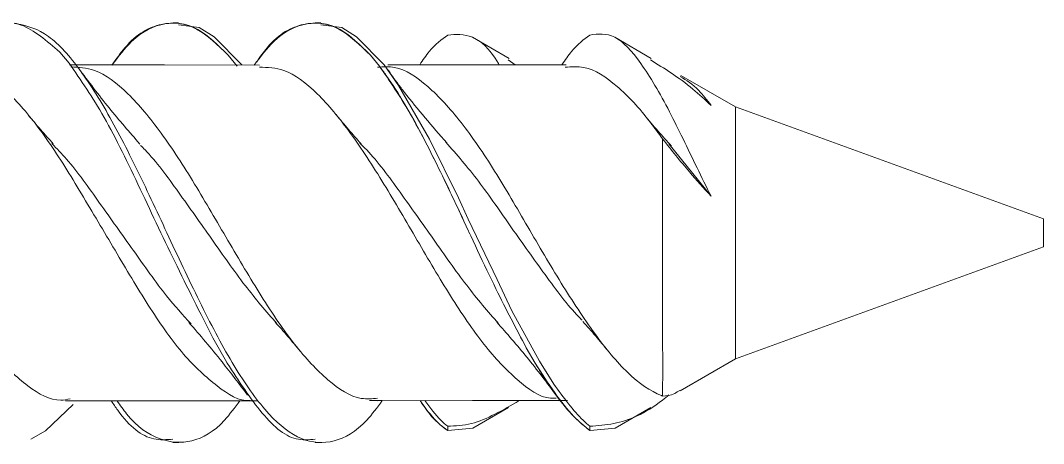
# Model space of a CAD drawing. Header units: inches. Extents: x -22 to 145, y -20 to 61.
# Drawn here: x 22.9041 to 23.1194, y 8.1188 to 8.2079 of the extents above; entities that cross this region are included whole.
import ezdxf

# ---------------------------------------------------------------- set-up
doc = ezdxf.new("R2010")
doc.units = ezdxf.units.IN
doc.header["$MEASUREMENT"] = 0
doc.layers.add('M-DET-THIN', color=9, linetype='Continuous')

# ---------------------------------------------------------------- blocks, each defined once
blk = doc.blocks.new('block 247')
at = {"lineweight": 0}
blk.add_open_spline([(4.64407, 7.18684), (4.64619, 7.18443), (4.64832, 7.182), (4.65039, 7.17945), (4.65254, 7.17682), (4.65464, 7.17404), (4.65674, 7.17125)], degree=3, knots=[0, 0, 0, 0, 1, 1, 1, 2, 2, 2, 2], dxfattribs=at)
blk = doc.blocks.new('block 259')
at = {"lineweight": 0}
blk.add_lwpolyline([(4.60702, 7.24984), (4.60589, 7.24984)], dxfattribs=at)
blk = doc.blocks.new('block 260')
at = {"lineweight": 0}
blk.add_open_spline([(4.63355, 7.22458), (4.63051, 7.22809), (4.62744, 7.23161), (4.62465, 7.23522), (4.62416, 7.23584), (4.6237, 7.23645), (4.62325, 7.23705), (4.62289, 7.23756), (4.62251, 7.23806), (4.62218, 7.2385), (4.62191, 7.2389), (4.62164, 7.23928), (4.62148, 7.23954), (4.62129, 7.2398), (4.62118, 7.23995), (4.62107, 7.24009)], degree=3, knots=[0, 0, 0, 0, 1, 1, 1, 2, 2, 2, 3, 3, 3, 4, 4, 4, 5, 5, 5, 5], dxfattribs=at)
blk = doc.blocks.new('block 267')
at = {"lineweight": 0}
blk.add_open_spline([(4.56896, 7.22434), (4.56679, 7.22684), (4.56462, 7.22932), (4.56249, 7.23195), (4.56029, 7.23465), (4.55815, 7.23751), (4.55602, 7.24035)], degree=3, knots=[0, 0, 0, 0, 1, 1, 1, 2, 2, 2, 2], dxfattribs=at)
blk = doc.blocks.new('block 268')
at = {"lineweight": 0}
blk.add_lwpolyline([(4.60585, 7.16144), (4.60707, 7.16144)], dxfattribs=at)
blk = doc.blocks.new('block 280')
at = {"lineweight": 0}
blk.add_open_spline([(4.57928, 7.18678), (4.58163, 7.18405), (4.58399, 7.18132), (4.58627, 7.17844), (4.58807, 7.17617), (4.58986, 7.1738), (4.59164, 7.17145)], degree=3, knots=[0, 0, 0, 0, 1, 1, 1, 2, 2, 2, 2], dxfattribs=at)
blk = doc.blocks.new('block 281')
at = {"lineweight": 0}
blk.add_lwpolyline([(4.68265, 7.17237), (4.69431, 7.17911)], dxfattribs=at)
blk = doc.blocks.new('block 282')
at = {"lineweight": 0}
blk.add_lwpolyline([(4.669, 7.16449), (4.6765, 7.16883)], dxfattribs=at)
blk = doc.blocks.new('block 283')
at = {"lineweight": 0}
blk.add_lwpolyline([(4.6766, 7.24238), (4.66889, 7.24682)], dxfattribs=at)
blk = doc.blocks.new('block 284')
at = {"lineweight": 0}
blk.add_lwpolyline([(4.69431, 7.23216), (4.68282, 7.23879)], dxfattribs=at)
blk = doc.blocks.new('block 285')
at = {"lineweight": 0}
blk.add_lwpolyline([(4.65869, 7.24103), (4.63881, 7.24102), (4.62118, 7.24102)], dxfattribs=at)
blk = doc.blocks.new('block 293')
at = {"lineweight": 0}
blk.add_lwpolyline([(4.55411, 7.17026), (4.57395, 7.17026), (4.59381, 7.17025)], dxfattribs=at)
blk = doc.blocks.new('block 298')
at = {"lineweight": 0}
blk.add_open_spline([(4.66221, 7.18694), (4.66309, 7.18595), (4.66398, 7.18496), (4.66485, 7.18392), (4.66575, 7.18288), (4.66663, 7.18182), (4.66751, 7.18075)], degree=3, knots=[0, 0, 0, 0, 1, 1, 1, 2, 2, 2, 2], dxfattribs=at)
blk = doc.blocks.new('block 299')
at = {"lineweight": 0}
blk.add_open_spline([(4.68084, 7.22388), (4.67991, 7.22492), (4.67896, 7.22598), (4.67801, 7.22706), (4.67707, 7.22815), (4.67614, 7.22929), (4.6752, 7.23041)], degree=3, knots=[0, 0, 0, 0, 1, 1, 1, 2, 2, 2, 2], dxfattribs=at)
blk = doc.blocks.new('block 300')
at = {"lineweight": 0}
blk.add_open_spline([(4.55074, 7.22437), (4.54985, 7.22536), (4.54897, 7.22635), (4.5481, 7.22735), (4.5472, 7.22838), (4.54632, 7.22944), (4.54544, 7.23049)], degree=3, knots=[0, 0, 0, 0, 1, 1, 1, 2, 2, 2, 2], dxfattribs=at)
blk = doc.blocks.new('block 307')
at = {"lineweight": 0}
blk.add_open_spline([(4.61554, 7.22438), (4.61464, 7.22537), (4.61377, 7.22636), (4.61289, 7.22739), (4.61201, 7.22841), (4.61114, 7.22947), (4.61026, 7.23054)], degree=3, knots=[0, 0, 0, 0, 1, 1, 1, 2, 2, 2, 2], dxfattribs=at)
blk = doc.blocks.new('block 308')
at = {"lineweight": 0}
blk.add_lwpolyline([(4.61901, 7.17027), (4.63897, 7.17029), (4.65893, 7.17031)], dxfattribs=at)
blk = doc.blocks.new('block 316')
at = {"lineweight": 0}
blk.add_lwpolyline([(4.59415, 7.24097), (4.57417, 7.24099), (4.55419, 7.24099)], dxfattribs=at)
blk = doc.blocks.new('block 317')
at = {"lineweight": 0}
blk.add_open_spline([(4.59742, 7.18686), (4.59831, 7.18588), (4.59918, 7.18489), (4.60006, 7.18387), (4.60094, 7.18285), (4.60181, 7.18179), (4.60269, 7.18074)], degree=3, knots=[0, 0, 0, 0, 1, 1, 1, 2, 2, 2, 2], dxfattribs=at)
blk = doc.blocks.new('block 323')
at = {"lineweight": 0}
blk.add_lwpolyline([(4.69431, 7.17911), (4.75914, 7.20268)], dxfattribs=at)
blk = doc.blocks.new('block 324')
at = {"lineweight": 0}
blk.add_lwpolyline([(4.75914, 7.20858), (4.69431, 7.23216)], dxfattribs=at)
blk = doc.blocks.new('block 335')
at = {"lineweight": 0}
blk.add_lwpolyline([(4.57707, 7.24984), (4.57596, 7.24984)], dxfattribs=at)
blk = doc.blocks.new('block 336')
at = {"lineweight": 0}
blk.add_lwpolyline([(4.5759, 7.16144), (4.57714, 7.16144)], dxfattribs=at)
blk = doc.blocks.new('block 345')
at = {"lineweight": 0}
blk.add_lwpolyline([(4.62875, 7.24103), (4.62118, 7.24103)], dxfattribs=at)
blk = doc.blocks.new('block 359')
at = {"lineweight": 0}
blk.add_lwpolyline([(4.55333, 7.17025), (4.56386, 7.17025)], dxfattribs=at)
blk = doc.blocks.new('block 360')
at = {"lineweight": 0}
blk.add_lwpolyline([(4.63905, 7.16449), (4.64654, 7.16883)], dxfattribs=at)
blk = doc.blocks.new('block 361')
at = {"lineweight": 0}
blk.add_lwpolyline([(4.64666, 7.24238), (4.63897, 7.24682)], dxfattribs=at)
blk = doc.blocks.new('block 362')
at = {"lineweight": 0}
blk.add_lwpolyline([(4.6173, 7.17031), (4.61998, 7.17031)], dxfattribs=at)
blk = doc.blocks.new('block 787')
at = {"lineweight": 0}
blk.add_open_spline([(4.59302, 7.24097), (4.5944, 7.24277), (4.59577, 7.24456), (4.59714, 7.24591), (4.59949, 7.24821), (4.60184, 7.24925), (4.60417, 7.24963), (4.60639, 7.24998), (4.6086, 7.24974), (4.61083, 7.24855), (4.61305, 7.24735), (4.61526, 7.24521), (4.61749, 7.24305)], degree=3, knots=[0, 0, 0, 0, 1, 1, 1, 2, 2, 2, 3, 3, 3, 4, 4, 4, 4], dxfattribs=at)
blk = doc.blocks.new('block 788')
at = {"lineweight": 0}
blk.add_lwpolyline([(4.61749, 7.24305), (4.61937, 7.24075)], dxfattribs=at)
blk = doc.blocks.new('block 789')
at = {"lineweight": 0}
blk.add_open_spline([(4.61937, 7.24075), (4.62152, 7.23762), (4.62366, 7.23449), (4.6258, 7.2308), (4.62796, 7.22711), (4.6301, 7.22287), (4.63225, 7.21846), (4.63428, 7.21424), (4.63631, 7.20988), (4.63836, 7.20551)], degree=3, knots=[0, 0, 0, 0, 1, 1, 1, 2, 2, 2, 3, 3, 3, 3], dxfattribs=at)
blk = doc.blocks.new('block 790')
at = {"lineweight": 0}
blk.add_lwpolyline([(4.65029, 7.18141), (4.65216, 7.17817)], dxfattribs=at)
blk = doc.blocks.new('block 791')
at = {"lineweight": 0}
blk.add_open_spline([(4.65216, 7.17817), (4.65487, 7.17396), (4.6576, 7.16976), (4.66031, 7.16698), (4.66145, 7.16581), (4.66257, 7.16489), (4.66371, 7.16397)], degree=3, knots=[0, 0, 0, 0, 1, 1, 1, 2, 2, 2, 2], dxfattribs=at)
blk = doc.blocks.new('block 792')
at = {"lineweight": 0}
blk.add_lwpolyline([(4.66898, 7.16451), (4.66371, 7.16397)], dxfattribs=at)
blk = doc.blocks.new('block 796')
at = {"lineweight": 0}
blk.add_open_spline([(4.61524, 7.22455), (4.61573, 7.22406), (4.61621, 7.22359), (4.6167, 7.22308), (4.61904, 7.22065), (4.6214, 7.21743), (4.62373, 7.21418), (4.62606, 7.21092), (4.62841, 7.20762), (4.63075, 7.20429), (4.63309, 7.20096), (4.63541, 7.19762), (4.63775, 7.19458), (4.63998, 7.19168), (4.6422, 7.1891), (4.64443, 7.18652)], degree=3, knots=[0, 0, 0, 0, 1, 1, 1, 2, 2, 2, 3, 3, 3, 4, 4, 4, 5, 5, 5, 5], dxfattribs=at)
blk = doc.blocks.new('block 800')
at = {"lineweight": 0}
blk.add_open_spline([(4.65029, 7.18141), (4.64816, 7.18544), (4.64603, 7.18949), (4.64391, 7.19383), (4.64133, 7.19903), (4.63877, 7.20466), (4.63622, 7.21014), (4.63366, 7.21561), (4.63108, 7.22094), (4.62852, 7.22583), (4.62595, 7.23072), (4.62339, 7.23519), (4.62083, 7.23876), (4.62035, 7.23944), (4.61986, 7.24011), (4.61937, 7.24075)], degree=3, knots=[0, 0, 0, 0, 1, 1, 1, 2, 2, 2, 3, 3, 3, 4, 4, 4, 5, 5, 5, 5], dxfattribs=at)
blk = doc.blocks.new('block 858')
at = {"lineweight": 0}
blk.add_lwpolyline([(4.54601, 7.16217), (4.54909, 7.1639)], dxfattribs=at)
blk = doc.blocks.new('block 859')
at = {"lineweight": 0}
blk.add_lwpolyline([(4.54909, 7.1639), (4.55491, 7.16947)], dxfattribs=at)
blk = doc.blocks.new('block 860')
at = {"lineweight": 0}
blk.add_lwpolyline([(4.60702, 7.24946), (4.61144, 7.24887)], dxfattribs=at)
blk = doc.blocks.new('block 861')
at = {"lineweight": 0}
blk.add_lwpolyline([(4.61144, 7.24887), (4.61455, 7.24691)], dxfattribs=at)
blk = doc.blocks.new('block 862')
at = {"lineweight": 0}
blk.add_lwpolyline([(4.61455, 7.24691), (4.62036, 7.24102)], dxfattribs=at)
blk = doc.blocks.new('block 863')
at = {"lineweight": 0}
blk.add_lwpolyline([(4.62036, 7.24102), (4.62342, 7.23663)], dxfattribs=at)
blk = doc.blocks.new('block 864')
at = {"lineweight": 0}
blk.add_lwpolyline([(4.62342, 7.23663), (4.62994, 7.22534)], dxfattribs=at)
blk = doc.blocks.new('block 865')
at = {"lineweight": 0}
blk.add_lwpolyline([(4.62994, 7.22534), (4.63599, 7.21298)], dxfattribs=at)
blk = doc.blocks.new('block 866')
at = {"lineweight": 0}
blk.add_lwpolyline([(4.63599, 7.21298), (4.63808, 7.20851)], dxfattribs=at)
blk = doc.blocks.new('block 867')
at = {"lineweight": 0}
blk.add_lwpolyline([(4.63808, 7.20851), (4.64413, 7.19581)], dxfattribs=at)
blk = doc.blocks.new('block 868')
at = {"lineweight": 0}
blk.add_lwpolyline([(4.64413, 7.19581), (4.64727, 7.18918)], dxfattribs=at)
blk = doc.blocks.new('block 869')
at = {"lineweight": 0}
blk.add_lwpolyline([(4.64727, 7.18918), (4.65308, 7.17862)], dxfattribs=at)
blk = doc.blocks.new('block 870')
at = {"lineweight": 0}
blk.add_lwpolyline([(4.65308, 7.17862), (4.65606, 7.17379)], dxfattribs=at)
blk = doc.blocks.new('block 871')
at = {"lineweight": 0}
blk.add_open_spline([(4.65606, 7.17379), (4.65812, 7.17096), (4.66019, 7.16813), (4.66225, 7.16615), (4.66274, 7.16571), (4.6632, 7.1653), (4.66369, 7.16489)], degree=3, knots=[0, 0, 0, 0, 1, 1, 1, 2, 2, 2, 2], dxfattribs=at)
blk = doc.blocks.new('block 872')
at = {"lineweight": 0}
blk.add_lwpolyline([(4.66369, 7.16489), (4.66369, 7.16399)], dxfattribs=at)
blk = doc.blocks.new('block 873')
at = {"lineweight": 0}
blk.add_open_spline([(4.66369, 7.16399), (4.6629, 7.1646), (4.66211, 7.16522), (4.66133, 7.16595), (4.65876, 7.16829), (4.6562, 7.17169), (4.65364, 7.17575), (4.65315, 7.17655), (4.65265, 7.17736), (4.65216, 7.17817)], degree=3, knots=[0, 0, 0, 0, 1, 1, 1, 2, 2, 2, 3, 3, 3, 3], dxfattribs=at)
blk = doc.blocks.new('block 874')
at = {"lineweight": 0}
blk.add_open_spline([(4.61749, 7.24305), (4.61536, 7.24514), (4.61323, 7.24722), (4.61111, 7.24844), (4.60856, 7.2499), (4.60599, 7.25008), (4.60342, 7.24952), (4.60086, 7.24896), (4.59828, 7.24768), (4.59573, 7.24457), (4.595, 7.24371), (4.5943, 7.24269), (4.59356, 7.24168)], degree=3, knots=[0, 0, 0, 0, 1, 1, 1, 2, 2, 2, 3, 3, 3, 4, 4, 4, 4], dxfattribs=at)
blk = doc.blocks.new('block 885')
at = {"lineweight": 0}
blk.add_open_spline([(4.68031, 7.17154), (4.67987, 7.17115), (4.67942, 7.17078), (4.67897, 7.17042), (4.67527, 7.1675), (4.67193, 7.16612), (4.66869, 7.16548), (4.667, 7.16514), (4.66534, 7.16501), (4.66369, 7.16489)], degree=3, knots=[0, 0, 0, 0, 1, 1, 1, 2, 2, 2, 3, 3, 3, 3], dxfattribs=at)
blk = doc.blocks.new('block 891')
at = {"lineweight": 0}
blk.add_open_spline([(4.63336, 7.22476), (4.63565, 7.22211), (4.63796, 7.21946), (4.64022, 7.21649), (4.64255, 7.21344), (4.64486, 7.21004), (4.64719, 7.20671), (4.64953, 7.20336), (4.65189, 7.2001), (4.65423, 7.19684), (4.65661, 7.19357), (4.65897, 7.19034), (4.6613, 7.18798), (4.66154, 7.18772), (4.6618, 7.18746), (4.66204, 7.18722)], degree=3, knots=[0, 0, 0, 0, 1, 1, 1, 2, 2, 2, 3, 3, 3, 4, 4, 4, 5, 5, 5, 5], dxfattribs=at)
blk = doc.blocks.new('block 892')
at = {"lineweight": 0}
blk.add_open_spline([(4.67641, 7.24204), (4.67934, 7.24027), (4.68225, 7.23848), (4.68536, 7.23589), (4.68662, 7.23483), (4.68792, 7.23364), (4.68923, 7.23245)], degree=3, knots=[0, 0, 0, 0, 1, 1, 1, 2, 2, 2, 2], dxfattribs=at)
blk = doc.blocks.new('block 896')
at = {"lineweight": 0}
blk.add_open_spline([(4.54224, 7.24982), (4.54446, 7.24938), (4.54669, 7.24895), (4.54893, 7.24755), (4.55116, 7.24615), (4.55339, 7.24379), (4.55561, 7.24089), (4.55782, 7.23799), (4.56005, 7.23454), (4.56226, 7.23064), (4.56447, 7.22674), (4.56668, 7.2224), (4.56888, 7.21787), (4.57108, 7.21332), (4.57329, 7.20856), (4.5755, 7.20384), (4.57779, 7.19895), (4.58008, 7.19407), (4.58236, 7.18951), (4.58467, 7.18493), (4.58694, 7.18067), (4.58925, 7.17693), (4.59153, 7.1732), (4.59382, 7.17001), (4.59611, 7.16753), (4.59841, 7.16503), (4.6007, 7.16324), (4.60298, 7.1623), (4.60528, 7.16135), (4.60756, 7.16125), (4.60985, 7.16183), (4.61214, 7.16241), (4.61444, 7.16368), (4.61673, 7.16618), (4.61781, 7.16737), (4.6189, 7.16883), (4.61998, 7.17031)], degree=3, knots=[0, 0, 0, 0, 1, 1, 1, 2, 2, 2, 3, 3, 3, 4, 4, 4, 5, 5, 5, 6, 6, 6, 7, 7, 7, 8, 8, 8, 9, 9, 9, 10, 10, 10, 11, 11, 11, 12, 12, 12, 12], dxfattribs=at)
blk = doc.blocks.new('block 900')
at = {"lineweight": 0}
blk.add_open_spline([(4.56912, 7.22402), (4.56945, 7.22373), (4.56975, 7.22343), (4.57006, 7.2231), (4.5724, 7.22071), (4.57475, 7.21747), (4.5771, 7.21418), (4.57943, 7.21092), (4.58176, 7.20762), (4.58411, 7.20429), (4.58646, 7.20096), (4.58876, 7.1976), (4.59111, 7.19456), (4.59333, 7.19167), (4.59556, 7.1891), (4.59779, 7.18652)], degree=3, knots=[0, 0, 0, 0, 1, 1, 1, 2, 2, 2, 3, 3, 3, 4, 4, 4, 5, 5, 5, 5], dxfattribs=at)
blk = doc.blocks.new('block 901')
at = {"lineweight": 0}
blk.add_open_spline([(4.6578, 7.24103), (4.65848, 7.24202), (4.65914, 7.24301), (4.65981, 7.24383), (4.66108, 7.24541), (4.66238, 7.24634), (4.66369, 7.24729)], degree=3, knots=[0, 0, 0, 0, 1, 1, 1, 2, 2, 2, 2], dxfattribs=at)
blk = doc.blocks.new('block 902')
at = {"lineweight": 0}
blk.add_open_spline([(4.58689, 7.17892), (4.58933, 7.1751), (4.5918, 7.17128), (4.59424, 7.16826), (4.59678, 7.16514), (4.59929, 7.16285), (4.60184, 7.16224), (4.60317, 7.16192), (4.60451, 7.16205), (4.60585, 7.16218)], degree=3, knots=[0, 0, 0, 0, 1, 1, 1, 2, 2, 2, 3, 3, 3, 3], dxfattribs=at)
blk = doc.blocks.new('block 903')
at = {"lineweight": 0}
blk.add_lwpolyline([(4.58486, 7.18252), (4.58689, 7.17892)], dxfattribs=at)
blk = doc.blocks.new('block 904')
at = {"lineweight": 0}
blk.add_open_spline([(4.55409, 7.24134), (4.55656, 7.23778), (4.559, 7.23423), (4.56145, 7.22994), (4.56398, 7.22549), (4.56649, 7.22027), (4.56904, 7.21486), (4.57159, 7.20946), (4.57419, 7.20388), (4.57679, 7.19859), (4.5795, 7.19303), (4.58217, 7.18777), (4.58486, 7.18252)], degree=3, knots=[0, 0, 0, 0, 1, 1, 1, 2, 2, 2, 3, 3, 3, 4, 4, 4, 4], dxfattribs=at)
blk = doc.blocks.new('block 905')
at = {"lineweight": 0}
blk.add_lwpolyline([(4.55209, 7.2437), (4.55409, 7.24134)], dxfattribs=at)
blk = doc.blocks.new('block 906')
at = {"lineweight": 0}
blk.add_open_spline([(4.52865, 7.24209), (4.53117, 7.24467), (4.53369, 7.24727), (4.53624, 7.24868), (4.53879, 7.2501), (4.5414, 7.25036), (4.54398, 7.2494), (4.54669, 7.24839), (4.5494, 7.24605), (4.55209, 7.2437)], degree=3, knots=[0, 0, 0, 0, 1, 1, 1, 2, 2, 2, 3, 3, 3, 3], dxfattribs=at)
blk = doc.blocks.new('block 931')
at = {"lineweight": 0}
blk.add_open_spline([(4.66369, 7.24729), (4.66539, 7.24752), (4.66712, 7.24773), (4.66889, 7.24683), (4.67066, 7.24594), (4.67247, 7.24398), (4.6744, 7.24128), (4.67633, 7.23856), (4.67836, 7.23512), (4.68044, 7.23111), (4.68229, 7.22752), (4.68422, 7.22347), (4.68623, 7.21934), (4.68719, 7.21735), (4.68818, 7.21535), (4.68917, 7.21336)], degree=3, knots=[0, 0, 0, 0, 1, 1, 1, 2, 2, 2, 3, 3, 3, 4, 4, 4, 5, 5, 5, 5], dxfattribs=at)
blk = doc.blocks.new('block 935')
at = {"lineweight": 0}
blk.add_open_spline([(4.55046, 7.22442), (4.55149, 7.22336), (4.55252, 7.22232), (4.55354, 7.22115), (4.55588, 7.21848), (4.55816, 7.21519), (4.5605, 7.21189), (4.56284, 7.2086), (4.56523, 7.20528), (4.56759, 7.20195), (4.56994, 7.19864), (4.57224, 7.19529), (4.57457, 7.19238), (4.57628, 7.19024), (4.57802, 7.18834), (4.57973, 7.18644)], degree=3, knots=[0, 0, 0, 0, 1, 1, 1, 2, 2, 2, 3, 3, 3, 4, 4, 4, 5, 5, 5, 5], dxfattribs=at)
blk = doc.blocks.new('block 936')
at = {"lineweight": 0}
blk.add_lwpolyline([(4.68031, 7.22437), (4.68917, 7.21336)], dxfattribs=at)
blk = doc.blocks.new('block 937')
at = {"lineweight": 0}
blk.add_open_spline([(4.68923, 7.23245), (4.68833, 7.23358), (4.68745, 7.23471), (4.68659, 7.23559), (4.68525, 7.23697), (4.68398, 7.23777), (4.6827, 7.23856)], degree=3, knots=[0, 0, 0, 0, 1, 1, 1, 2, 2, 2, 2], dxfattribs=at)
blk = doc.blocks.new('block 938')
at = {"lineweight": 0}
blk.add_lwpolyline([(4.66371, 7.16397), (4.66369, 7.16399)], dxfattribs=at)
blk = doc.blocks.new('block 939')
at = {"lineweight": 0}
blk.add_open_spline([(4.67899, 7.17124), (4.67983, 7.1713), (4.68064, 7.17136), (4.68152, 7.1718), (4.68189, 7.17198), (4.68224, 7.17223), (4.68259, 7.17245)], degree=3, knots=[0, 0, 0, 0, 1, 1, 1, 2, 2, 2, 2], dxfattribs=at)
blk = doc.blocks.new('block 940')
at = {"lineweight": 0}
blk.add_open_spline([(4.67893, 7.22546), (4.67893, 7.2219), (4.67896, 7.21835), (4.67897, 7.21454), (4.67897, 7.21064), (4.67897, 7.20648), (4.67897, 7.20239), (4.67896, 7.19854), (4.67893, 7.19475), (4.67893, 7.19125), (4.67893, 7.18755), (4.67897, 7.18413), (4.67899, 7.18118), (4.67901, 7.17825), (4.67899, 7.17577), (4.67899, 7.17404), (4.67897, 7.17288), (4.67899, 7.17204), (4.67899, 7.17124)], degree=3, knots=[0, 0, 0, 0, 1, 1, 1, 2, 2, 2, 3, 3, 3, 4, 4, 4, 5, 5, 5, 6, 6, 6, 6], dxfattribs=at)
blk = doc.blocks.new('block 941')
at = {"lineweight": 0}
blk.add_open_spline([(4.68917, 7.21336), (4.68767, 7.21505), (4.68613, 7.21671), (4.68465, 7.21846), (4.68368, 7.21959), (4.68273, 7.22074), (4.68177, 7.22192), (4.68083, 7.22308), (4.67988, 7.22427), (4.67893, 7.22546)], degree=3, knots=[0, 0, 0, 0, 1, 1, 1, 2, 2, 2, 3, 3, 3, 3], dxfattribs=at)
blk = doc.blocks.new('block 942')
at = {"lineweight": 0}
blk.add_lwpolyline([(4.69431, 7.20564), (4.69431, 7.23216)], dxfattribs=at)
blk = doc.blocks.new('block 943')
at = {"lineweight": 0}
blk.add_lwpolyline([(4.69431, 7.17911), (4.69431, 7.20564)], dxfattribs=at)
blk = doc.blocks.new('block 952')
at = {"lineweight": 0}
blk.add_open_spline([(4.52908, 7.24102), (4.53139, 7.24065), (4.53369, 7.24029), (4.53603, 7.23905), (4.53836, 7.23783), (4.54075, 7.23577), (4.54311, 7.23322), (4.54547, 7.23067), (4.5478, 7.22767), (4.55013, 7.22425), (4.55247, 7.22086), (4.55476, 7.21706), (4.55709, 7.21314), (4.55945, 7.20923), (4.56182, 7.20518), (4.56418, 7.2012), (4.56653, 7.19724), (4.56884, 7.19334), (4.57116, 7.18974), (4.57349, 7.18613), (4.57581, 7.1828), (4.57816, 7.18009), (4.5805, 7.17736), (4.58289, 7.17524), (4.58524, 7.17341), (4.58755, 7.17157), (4.58985, 7.17003), (4.59218, 7.17035)], degree=3, knots=[0, 0, 0, 0, 1, 1, 1, 2, 2, 2, 3, 3, 3, 4, 4, 4, 5, 5, 5, 6, 6, 6, 7, 7, 7, 8, 8, 8, 9, 9, 9, 9], dxfattribs=at)
blk = doc.blocks.new('block 953')
at = {"lineweight": 0}
blk.add_open_spline([(4.65849, 7.24051), (4.65981, 7.24061), (4.66112, 7.24071), (4.66241, 7.24046), (4.66477, 7.24003), (4.66708, 7.23848), (4.66941, 7.23645), (4.67173, 7.23444), (4.67408, 7.23194), (4.67641, 7.22889), (4.67725, 7.22779), (4.67809, 7.22663), (4.67893, 7.22546)], degree=3, knots=[0, 0, 0, 0, 1, 1, 1, 2, 2, 2, 3, 3, 3, 4, 4, 4, 4], dxfattribs=at)
blk = doc.blocks.new('block 957')
at = {"lineweight": 0}
blk.add_open_spline([(4.48923, 7.241), (4.49154, 7.24063), (4.49386, 7.24024), (4.49621, 7.23902), (4.49854, 7.2378), (4.5009, 7.23576), (4.50329, 7.23322), (4.50563, 7.23068), (4.50798, 7.22767), (4.5103, 7.22425), (4.51262, 7.22086), (4.51492, 7.21706), (4.51726, 7.21314), (4.5196, 7.20923), (4.52199, 7.20518), (4.52435, 7.2012), (4.52668, 7.19724), (4.529, 7.19334), (4.53133, 7.18975), (4.53364, 7.18615), (4.53596, 7.18285), (4.53831, 7.1801), (4.54067, 7.17736), (4.54305, 7.17518), (4.54539, 7.17343), (4.54772, 7.17166), (4.55001, 7.17031), (4.55236, 7.17039), (4.55301, 7.1704), (4.55366, 7.17054), (4.5543, 7.17067)], degree=3, knots=[0, 0, 0, 0, 1, 1, 1, 2, 2, 2, 3, 3, 3, 4, 4, 4, 5, 5, 5, 6, 6, 6, 7, 7, 7, 8, 8, 8, 9, 9, 9, 10, 10, 10, 10], dxfattribs=at)
blk = doc.blocks.new('block 958')
at = {"lineweight": 0}
blk.add_open_spline([(4.61897, 7.2405), (4.62017, 7.24059), (4.6214, 7.24067), (4.62259, 7.24046), (4.62492, 7.24006), (4.62725, 7.23848), (4.62956, 7.23643), (4.63188, 7.23439), (4.63423, 7.23187), (4.63656, 7.22887), (4.63892, 7.22586), (4.64128, 7.2224), (4.64363, 7.21865), (4.64597, 7.21493), (4.64825, 7.21092), (4.65058, 7.20692), (4.65292, 7.20291), (4.65528, 7.19888), (4.65764, 7.19506), (4.66, 7.19126), (4.66237, 7.18765), (4.66469, 7.18444), (4.66702, 7.18122), (4.6693, 7.17841), (4.67165, 7.17619), (4.67399, 7.17396), (4.67641, 7.17232), (4.67871, 7.17134), (4.67881, 7.17132), (4.67889, 7.17126), (4.67899, 7.17124)], degree=3, knots=[0, 0, 0, 0, 1, 1, 1, 2, 2, 2, 3, 3, 3, 4, 4, 4, 5, 5, 5, 6, 6, 6, 7, 7, 7, 8, 8, 8, 9, 9, 9, 10, 10, 10, 10], dxfattribs=at)
blk = doc.blocks.new('block 964')
at = {"lineweight": 0}
blk.add_open_spline([(4.59415, 7.24054), (4.59586, 7.24048), (4.59755, 7.24042), (4.59926, 7.23982), (4.60162, 7.239), (4.60395, 7.2372), (4.6063, 7.2349), (4.60865, 7.2326), (4.61095, 7.2298), (4.6133, 7.22657), (4.61564, 7.22336), (4.61799, 7.21972), (4.62034, 7.21589), (4.62267, 7.21205), (4.625, 7.20803), (4.62735, 7.20403), (4.62967, 7.20004), (4.632, 7.19607), (4.63435, 7.19235), (4.63669, 7.18863), (4.63905, 7.18515), (4.64139, 7.18218), (4.64372, 7.17921), (4.64605, 7.17677), (4.6484, 7.17471), (4.65072, 7.17265), (4.65307, 7.17096), (4.65541, 7.17079), (4.65581, 7.17076), (4.65621, 7.17078), (4.65661, 7.17079)], degree=3, knots=[0, 0, 0, 0, 1, 1, 1, 2, 2, 2, 3, 3, 3, 4, 4, 4, 5, 5, 5, 6, 6, 6, 7, 7, 7, 8, 8, 8, 9, 9, 9, 10, 10, 10, 10], dxfattribs=at)
blk = doc.blocks.new('block 968')
at = {"lineweight": 0}
blk.add_open_spline([(4.55443, 7.24056), (4.55609, 7.2405), (4.55776, 7.24042), (4.55944, 7.23983), (4.56177, 7.23902), (4.56413, 7.2372), (4.56646, 7.2349), (4.5688, 7.23259), (4.57113, 7.22981), (4.57346, 7.22659), (4.57581, 7.22338), (4.57816, 7.21974), (4.58049, 7.21591), (4.58282, 7.21205), (4.58515, 7.20803), (4.5875, 7.20403), (4.58985, 7.20002), (4.59218, 7.19606), (4.59451, 7.19233), (4.59686, 7.18862), (4.59921, 7.18515), (4.60154, 7.18217), (4.60387, 7.17919), (4.60622, 7.17671), (4.60856, 7.17469), (4.6109, 7.17268), (4.61323, 7.17113), (4.61556, 7.17076), (4.61673, 7.17058), (4.61788, 7.17068), (4.61901, 7.17079)], degree=3, knots=[0, 0, 0, 0, 1, 1, 1, 2, 2, 2, 3, 3, 3, 4, 4, 4, 5, 5, 5, 6, 6, 6, 7, 7, 7, 8, 8, 8, 9, 9, 9, 10, 10, 10, 10], dxfattribs=at)
blk = doc.blocks.new('block 973')
at = {"lineweight": 0}
blk.add_lwpolyline([(4.75914, 7.20564), (4.75914, 7.20858)], dxfattribs=at)
blk = doc.blocks.new('block 974')
at = {"lineweight": 0}
blk.add_lwpolyline([(4.75914, 7.20268), (4.75914, 7.20564)], dxfattribs=at)
blk = doc.blocks.new('block 995')
at = {"lineweight": 0}
blk.add_open_spline([(4.56309, 7.24097), (4.56446, 7.24277), (4.56584, 7.24456), (4.56722, 7.24591), (4.56956, 7.24821), (4.57189, 7.24925), (4.57422, 7.24963), (4.57645, 7.24998), (4.57867, 7.24974), (4.58089, 7.24855), (4.58312, 7.24735), (4.58532, 7.24521), (4.58755, 7.24305)], degree=3, knots=[0, 0, 0, 0, 1, 1, 1, 2, 2, 2, 3, 3, 3, 4, 4, 4, 4], dxfattribs=at)
blk = doc.blocks.new('block 996')
at = {"lineweight": 0}
blk.add_lwpolyline([(4.58755, 7.24305), (4.58944, 7.24075)], dxfattribs=at)
blk = doc.blocks.new('block 997')
at = {"lineweight": 0}
blk.add_open_spline([(4.62793, 7.17031), (4.62875, 7.16911), (4.62956, 7.16792), (4.63037, 7.16698), (4.63151, 7.16565), (4.63263, 7.16481), (4.63376, 7.16397)], degree=3, knots=[0, 0, 0, 0, 1, 1, 1, 2, 2, 2, 2], dxfattribs=at)
blk = doc.blocks.new('block 998')
at = {"lineweight": 0}
blk.add_lwpolyline([(4.63905, 7.16451), (4.63376, 7.16397)], dxfattribs=at)
blk = doc.blocks.new('block 1001')
at = {"lineweight": 0}
blk.add_open_spline([(4.64879, 7.17031), (4.64538, 7.16829), (4.64197, 7.16628), (4.63876, 7.16548), (4.63705, 7.16504), (4.63539, 7.16498), (4.63375, 7.16489)], degree=3, knots=[0, 0, 0, 0, 1, 1, 1, 2, 2, 2, 2], dxfattribs=at)
blk = doc.blocks.new('block 1002')
at = {"lineweight": 0}
blk.add_open_spline([(4.62896, 7.17029), (4.63008, 7.16878), (4.63119, 7.16727), (4.63233, 7.16615), (4.63279, 7.16569), (4.63326, 7.16529), (4.63375, 7.16489)], degree=3, knots=[0, 0, 0, 0, 1, 1, 1, 2, 2, 2, 2], dxfattribs=at)
blk = doc.blocks.new('block 1003')
at = {"lineweight": 0}
blk.add_lwpolyline([(4.58461, 7.24691), (4.59043, 7.24102)], dxfattribs=at)
blk = doc.blocks.new('block 1004')
at = {"lineweight": 0}
blk.add_lwpolyline([(4.58148, 7.24887), (4.58461, 7.24691)], dxfattribs=at)
blk = doc.blocks.new('block 1005')
at = {"lineweight": 0}
blk.add_lwpolyline([(4.57707, 7.24946), (4.58148, 7.24887)], dxfattribs=at)
blk = doc.blocks.new('block 1044')
at = {"lineweight": 0}
blk.add_lwpolyline([(4.63375, 7.16489), (4.63375, 7.16399)], dxfattribs=at)
blk = doc.blocks.new('block 1045')
at = {"lineweight": 0}
blk.add_open_spline([(4.63375, 7.16399), (4.63295, 7.16458), (4.63216, 7.16514), (4.63138, 7.16595), (4.63024, 7.16709), (4.6291, 7.1687), (4.62796, 7.17031)], degree=3, knots=[0, 0, 0, 0, 1, 1, 1, 2, 2, 2, 2], dxfattribs=at)
blk = doc.blocks.new('block 1046')
at = {"lineweight": 0}
blk.add_open_spline([(4.58755, 7.24305), (4.58543, 7.24514), (4.5833, 7.24722), (4.58117, 7.24844), (4.57862, 7.2499), (4.57605, 7.2501), (4.57349, 7.24952), (4.57091, 7.24895), (4.56835, 7.24761), (4.56579, 7.24457), (4.56489, 7.24352), (4.56399, 7.24223), (4.56309, 7.24097)], degree=3, knots=[0, 0, 0, 0, 1, 1, 1, 2, 2, 2, 3, 3, 3, 4, 4, 4, 4], dxfattribs=at)
blk = doc.blocks.new('block 1062')
at = {"lineweight": 0}
blk.add_open_spline([(4.56418, 7.17026), (4.56484, 7.1693), (4.56551, 7.16836), (4.56617, 7.16753), (4.56847, 7.16466), (4.57075, 7.16314), (4.57306, 7.1623), (4.57533, 7.16146), (4.57763, 7.16127), (4.57992, 7.16183), (4.58221, 7.16238), (4.5845, 7.16366), (4.58678, 7.16618), (4.58787, 7.16737), (4.58895, 7.16883), (4.59004, 7.17027)], degree=3, knots=[0, 0, 0, 0, 1, 1, 1, 2, 2, 2, 3, 3, 3, 4, 4, 4, 5, 5, 5, 5], dxfattribs=at)
blk = doc.blocks.new('block 1063')
at = {"lineweight": 0}
blk.add_open_spline([(4.62788, 7.24103), (4.62853, 7.24202), (4.62921, 7.24301), (4.62986, 7.24383), (4.63115, 7.24541), (4.63245, 7.24634), (4.63375, 7.24729)], degree=3, knots=[0, 0, 0, 0, 1, 1, 1, 2, 2, 2, 2], dxfattribs=at)
blk = doc.blocks.new('block 1064')
at = {"lineweight": 0}
blk.add_open_spline([(4.56294, 7.17025), (4.5634, 7.16956), (4.56386, 7.1689), (4.56431, 7.16826), (4.56684, 7.16477), (4.56934, 7.16279), (4.57189, 7.16224), (4.57322, 7.16196), (4.57457, 7.16207), (4.5759, 7.16218)], degree=3, knots=[0, 0, 0, 0, 1, 1, 1, 2, 2, 2, 3, 3, 3, 3], dxfattribs=at)
blk = doc.blocks.new('block 1080')
at = {"lineweight": 0}
blk.add_lwpolyline([(4.64646, 7.24204), (4.64795, 7.24103)], dxfattribs=at)
blk = doc.blocks.new('block 1081')
at = {"lineweight": 0}
blk.add_open_spline([(4.63375, 7.24729), (4.63547, 7.24741), (4.6372, 7.24755), (4.63895, 7.24683), (4.64068, 7.24612), (4.64246, 7.24461), (4.64445, 7.24128), (4.64451, 7.2412), (4.64456, 7.24111), (4.6446, 7.24103)], degree=3, knots=[0, 0, 0, 0, 1, 1, 1, 2, 2, 2, 3, 3, 3, 3], dxfattribs=at)
blk = doc.blocks.new('block 1086')
at = {"lineweight": 0}
blk.add_lwpolyline([(4.63376, 7.16397), (4.63375, 7.16399)], dxfattribs=at)

msp = doc.modelspace()

# ---------------------------------------------------------------- block references
at = {"layer": 'M-DET-THIN', "color": 9}
for name in ['block 906', 'block 1046', 'block 995', 'block 787', 'block 874', 'block 896', 'block 335', 'block 1005', 'block 1004', 'block 259', 'block 860', 'block 861', 'block 1003', 'block 862', 'block 1063', 'block 1081', 'block 361', 'block 901', 'block 931', 'block 283', 'block 905', 'block 904', 'block 996', 'block 788', 'block 1080', 'block 892', 'block 957', 'block 952', 'block 316', 'block 968', 'block 267', 'block 964', 'block 958', 'block 789', 'block 800', 'block 863', 'block 260', 'block 285', 'block 345', 'block 953', 'block 937', 'block 284', 'block 864', 'block 307', 'block 324', 'block 942', 'block 300', 'block 299', 'block 935', 'block 796', 'block 865', 'block 891', 'block 940', 'block 941', 'block 936', 'block 900', 'block 866', 'block 867', 'block 973', 'block 943', 'block 974', 'block 323', 'block 868', 'block 869', 'block 280', 'block 317', 'block 247', 'block 298', 'block 903', 'block 790', 'block 902', 'block 281', 'block 791', 'block 873', 'block 870', 'block 871', 'block 939', 'block 359', 'block 293', 'block 1064', 'block 1062', 'block 362', 'block 308', 'block 997', 'block 1045', 'block 1002', 'block 1001', 'block 885', 'block 859', 'block 360', 'block 282', 'block 858', 'block 1044', 'block 1086', 'block 998', 'block 872', 'block 938', 'block 792', 'block 336', 'block 268']:
    msp.add_blockref(name, (18.36023, 0.95754), dxfattribs=at)

doc.saveas('drawing.dxf')
